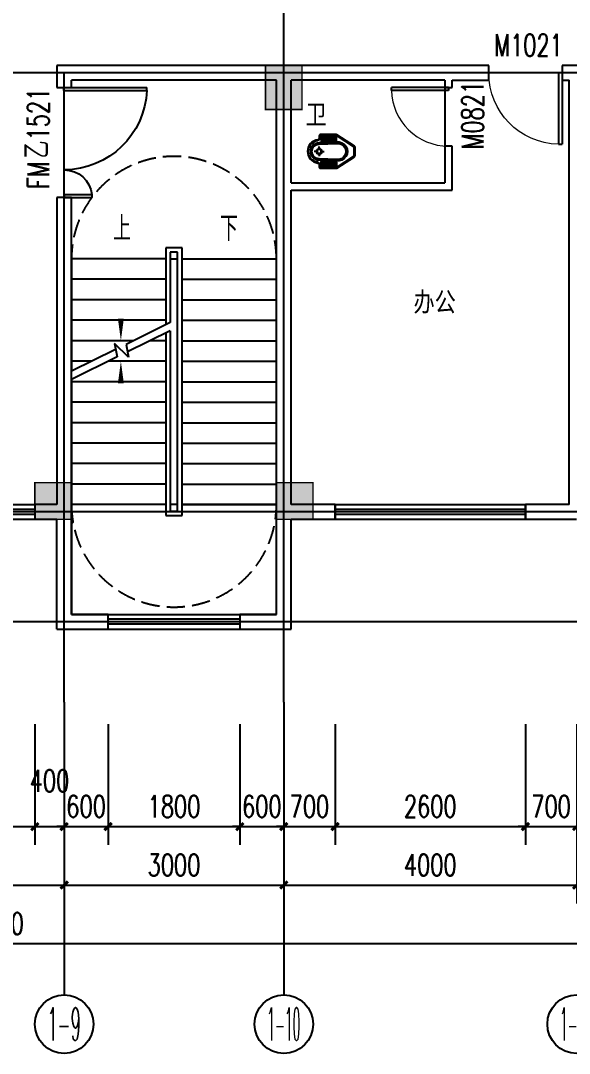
# Model space of a CAD drawing. Extents: x -6243262 to 3079315, y -2914302 to 172723.
# Drawn here: x -2290044 to -2282550, y -725802 to -711687 of the extents above; entities that cross this region are included whole.
import ezdxf
from ezdxf.enums import TextEntityAlignment as Align

# ---------------------------------------------------------------- set-up
doc = ezdxf.new("R2010")
doc.units = 0
doc.header["$LTSCALE"] = 1000
doc.linetypes.add('DASH', pattern=[0.35, 0.25, -0.1])
for name, color, linetype in [('0-柱网', 2, 'Continuous'), ('AXIS', 3, 'Continuous'), ('AXIS_TEXT', 7, 'Continuous'), ('DIM_SYMB', 3, 'Continuous'), ('DOOR_FIRE', 4, 'Continuous'), ('DOOR_FIRE_TEXT', 7, 'Continuous'), ('DOTE', 24, 'Continuous'), ('PUB_DIM', 3, 'Continuous'), ('PUB_TEXT', 7, 'Continuous'), ('STAIR', 2, 'Continuous'), ('WALL', 9, 'Continuous'), ('WINDOW', 4, 'Continuous'), ('WINDOW_TEXT', 7, 'Continuous'), ('洁具', 253, 'Continuous')]:
    doc.layers.add(name, color=color, linetype=linetype)
doc.styles.add('-宋体', font='', dxfattribs={"width": 0.8})
doc.styles.add('_TCH_AXIS', font='COMPLEX', dxfattribs={"bigfont": 'GBCBIG'})
doc.styles.add('_TCH_DIM', font='SIMPLEX', dxfattribs={"bigfont": 'GBCBIG'})
doc.styles.add('_TCH_DIM_T3', font='SIMPLEX', dxfattribs={"width": 0.705882, "bigfont": 'GBCBIG'})
doc.styles.add('_TCH_WINDOW', font='SIMPLEX', dxfattribs={"height": 3.5, "bigfont": 'GBCBIG'})
doc.styles.add('COMPLEX', font='COMPLEX')
doc.styles.get('-宋体').set_extended_font_data('SimSun')
doc.dimstyles.new('_TCH_ARCH&&100', dxfattribs={"dimtxt": 297.5, "dimasz": 100, "dimexe": 250, "dimexo": 300, "dimgap": 126.25, "dimtad": 1, "dimdec": 0, "dimzin": 0, "dimdsep": 46, "dimtxsty": '_TCH_DIM_T3', "dimblk": 'ARCHTICK', "dimcen": 0.09, "dimclrt": 7, "dimazin": 2, "dimtfac": 1, "dimtdec": 0, "dimtix": 1, "dimtmove": 2, "dimatfit": 3, "dimfxl": 0, "dimtolj": 1, "dimtzin": 0, "dimarcsym": 0})

# ---------------------------------------------------------------- blocks, each defined once
blk = doc.blocks.new('$plan$00002871')
at = {"layer": '洁具', "color": 0}
for p, q in [((0, -475), (0, -423)), ((-15, -490), (-67, -490)), ((0, -505), (0, -557)), ((15, -490), (67, -490))]:
    blk.add_line(p, q, dxfattribs=at)
for points in [[(159, -508, -0.88995), (-159, -508, 0.380538), (-179, -491), (-210, -491, -0.414214), (-230, -471), (-230, -258, -0.144595), (-227, -247), (-73, -9, -0.254383), (-56, 0), (56, 0, -0.254383), (73, -9), (227, -247, -0.144595), (230, -258), (230, -471, -0.414214), (210, -491), (179, -491, 0.380538)], [(120, -491), (130, -252, 1.134994), (-130, -252), (-120, -491, 0.992594)], [(105, -490), (115, -251, 1.141146), (-115, -251), (-105, -490, 0.994896)], [(100, -490), (110, -251, 1.143479), (-110, -251), (-100, -490, 0.995777)], [(-149, -264, 1), (-149, -252), (-207, -252, 1), (-207, -264)], [(-148, -287, 1), (-148, -275), (-207, -275, 1), (-207, -287)], [(-149, -263, 1), (-149, -253), (-207, -253, 1), (-207, -263)], [(-148, -286, 1), (-148, -276), (-207, -276, 1), (-207, -286)], [(148, -287, -1), (148, -275), (207, -275, -1), (207, -287)], [(148, -286, -1), (148, -276), (207, -276, -1), (207, -286)], [(149, -264, -1), (149, -252), (207, -252, -1), (207, -264)], [(149, -263, -1), (149, -253), (207, -253, -1), (207, -263)], [(-147, -307, 1), (-147, -295), (-207, -295, 1), (-207, -307)], [(-146, -330, 1), (-146, -319), (-207, -319, 1), (-207, -330)], [(-146, -352, 1), (-146, -341), (-207, -341, 1), (-207, -352)], [(-145, -376, 1), (-145, -364), (-207, -364, 1), (-207, -376)], [(-144, -399, 1), (-144, -388), (-207, -388, 1), (-207, -399)], [(-143, -423, 1), (-143, -411), (-207, -411, 1), (-207, -423)], [(-147, -306, 1), (-147, -296), (-207, -296, 1), (-207, -306)], [(-146, -329, 1), (-146, -320), (-207, -320, 1), (-207, -329)], [(-146, -351, 1), (-146, -342), (-207, -342, 1), (-207, -351)], [(-145, -375, 1), (-145, -365), (-207, -365, 1), (-207, -375)], [(-144, -398, 1), (-144, -389), (-207, -389, 1), (-207, -398)], [(-143, -422, 1), (-143, -412), (-207, -412, 1), (-207, -422)], [(143, -423, -1), (143, -411), (207, -411, -1), (207, -423)], [(144, -399, -1), (144, -388), (207, -388, -1), (207, -399)], [(143, -422, -1), (143, -412), (207, -412, -1), (207, -422)], [(145, -376, -1), (145, -364), (207, -364, -1), (207, -376)], [(144, -398, -1), (144, -389), (207, -389, -1), (207, -398)], [(146, -352, -1), (146, -341), (207, -341, -1), (207, -352)], [(145, -375, -1), (145, -365), (207, -365, -1), (207, -375)], [(146, -330, -1), (146, -319), (207, -319, -1), (207, -330)], [(146, -351, -1), (146, -342), (207, -342, -1), (207, -351)], [(147, -307, -1), (147, -295), (207, -295, -1), (207, -307)], [(146, -329, -1), (146, -320), (207, -320, -1), (207, -329)], [(147, -306, -1), (147, -296), (207, -296, -1), (207, -306)], [(-141, -444, 1), (-141, -432), (-207, -432, 1), (-207, -444)], [(-141, -464, 1), (-141, -453), (-207, -453, 1), (-207, -464)], [(-141, -443, 1), (-141, -433), (-207, -433, 1), (-207, -443)], [(-141, -463, 1), (-141, -454), (-207, -454, 1), (-207, -463)], [(141, -444, -1), (141, -432), (207, -432, -1), (207, -444)], [(141, -464, -1), (141, -453), (207, -453, -1), (207, -464)], [(141, -443, -1), (141, -433), (207, -433, -1), (207, -443)], [(141, -463, -1), (141, -454), (207, -454, -1), (207, -463)]]:
    blk.add_lwpolyline(points, format="xyb", close=True, dxfattribs=at)
blk.add_lwpolyline([(-149, -507, 0.380538), (-179, -481), (-210, -481, -0.414214), (-220, -471), (-220, -258, -0.144595), (-218, -253), (-64, -15, -0.254383), (-56, -10), (56, -10, -0.254383), (64, -15), (218, -253, -0.144595), (220, -258), (220, -471, -0.414214), (210, -481), (179, -481, 0.380538), (149, -507, 0.380538)], format="xyb", dxfattribs=at)
for radius in [40, 31.7]:
    blk.add_circle((0, -490), radius, dxfattribs=at)
blk.add_arc((0, -490), 150, 186.665, 353.335, dxfattribs=at)
blk = doc.blocks.new('1#柱网')
at = {"layer": '0-柱网'}
for points in [[(517855, 85967), (517855, 85367), (518355, 85367), (518355, 85967)], [(514705, 80267), (514705, 79767), (515205, 79767), (515205, 80267)], [(518005, 80267), (518005, 79767), (518505, 79767), (518505, 80267)]]:
    blk.add_hatch(color=0, dxfattribs=at).paths.add_polyline_path(points)
at = {"layer": '0-柱网', "color": 0, "const_width": 20}
for points in [[(517855, 85967), (517855, 85367), (518355, 85367), (518355, 85967), (517855, 85967)], [(514705, 80267), (514705, 79767), (515205, 79767), (515205, 80267), (514705, 80267)], [(518005, 80267), (518005, 79767), (518505, 79767), (518505, 80267), (518005, 80267)]]:
    blk.add_lwpolyline(points, dxfattribs=at)
blk = doc.blocks.new('_ArchTick')
at = {"color": 0, "linetype": 'ByBlock', "const_width": 0.4}
blk.add_lwpolyline([(-0.5, -0.5), (0.5, 0.5)], dxfattribs=at)
blk = doc.blocks.new('*D823')
at = {"layer": 'Defpoints', "color": 0, "transparency": 16777216}
for p in [(-2283150, -721002), (-2282450, -721002), (-2282450, -722702)]:
    blk.add_point(p, dxfattribs=at)
at = {"layer": 'PUB_DIM', "color": 0, "lineweight": -2, "transparency": 16777216}
for p, q in [((-2283150, -721302), (-2283150, -722952)), ((-2282450, -721302), (-2282450, -722952)), ((-2283150, -722702), (-2283250, -722702)), ((-2283150, -722702), (-2282450, -722702)), ((-2282450, -722702), (-2282350, -722702))]:
    blk.add_line(p, q, dxfattribs=at)
at = {"layer": 'PUB_DIM', "color": 0, "lineweight": -2, "transparency": 16777216, "xscale": 100, "yscale": 100, "zscale": 100}
blk.add_blockref('_ArchTick', (-2283150, -722702), dxfattribs=at)
at = {"layer": 'PUB_DIM', "color": 0, "lineweight": -2, "transparency": 16777216, "xscale": 100, "yscale": 100, "zscale": 100, "rotation": 180}
blk.add_blockref('_ArchTick', (-2282450, -722702), dxfattribs=at)
at = {"layer": 'PUB_DIM', "color": 7, "transparency": 16777216, "insert": (-2282800, -722427), "char_height": 297.5, "attachment_point": 5, "style": '_TCH_DIM_T3'}
blk.add_mtext('\\A1;700', dxfattribs=at)
blk = doc.blocks.new('*D824')
at = {"layer": 'Defpoints', "color": 0, "transparency": 16777216}
for p in [(-2285750, -721002), (-2283150, -721002), (-2283150, -722702)]:
    blk.add_point(p, dxfattribs=at)
at = {"layer": 'PUB_DIM', "color": 0, "lineweight": -2, "transparency": 16777216}
for p, q in [((-2285750, -721302), (-2285750, -722952)), ((-2283150, -721302), (-2283150, -722952)), ((-2285750, -722702), (-2283150, -722702))]:
    blk.add_line(p, q, dxfattribs=at)
at = {"layer": 'PUB_DIM', "color": 0, "lineweight": -2, "transparency": 16777216, "xscale": 100, "yscale": 100, "zscale": 100, "rotation": 180}
blk.add_blockref('_ArchTick', (-2285750, -722702), dxfattribs=at)
at = {"layer": 'PUB_DIM', "color": 0, "lineweight": -2, "transparency": 16777216, "xscale": 100, "yscale": 100, "zscale": 100}
blk.add_blockref('_ArchTick', (-2283150, -722702), dxfattribs=at)
at = {"layer": 'PUB_DIM', "color": 7, "transparency": 16777216, "insert": (-2284450, -722427), "char_height": 297.5, "attachment_point": 5, "style": '_TCH_DIM_T3'}
blk.add_mtext('\\A1;2600', dxfattribs=at)
blk = doc.blocks.new('*D825')
at = {"layer": 'Defpoints', "color": 0, "transparency": 16777216}
for p in [(-2286450, -721002), (-2285750, -721002), (-2285750, -722702)]:
    blk.add_point(p, dxfattribs=at)
at = {"layer": 'PUB_DIM', "color": 0, "lineweight": -2, "transparency": 16777216}
for p, q in [((-2286450, -721302), (-2286450, -722952)), ((-2285750, -721302), (-2285750, -722952)), ((-2286450, -722702), (-2286550, -722702)), ((-2286450, -722702), (-2285750, -722702)), ((-2285750, -722702), (-2285650, -722702))]:
    blk.add_line(p, q, dxfattribs=at)
at = {"layer": 'PUB_DIM', "color": 0, "lineweight": -2, "transparency": 16777216, "xscale": 100, "yscale": 100, "zscale": 100}
blk.add_blockref('_ArchTick', (-2286450, -722702), dxfattribs=at)
at = {"layer": 'PUB_DIM', "color": 0, "lineweight": -2, "transparency": 16777216, "xscale": 100, "yscale": 100, "zscale": 100, "rotation": 180}
blk.add_blockref('_ArchTick', (-2285750, -722702), dxfattribs=at)
at = {"layer": 'PUB_DIM', "color": 7, "transparency": 16777216, "insert": (-2286100, -722427), "char_height": 297.5, "attachment_point": 5, "style": '_TCH_DIM_T3'}
blk.add_mtext('\\A1;700', dxfattribs=at)
blk = doc.blocks.new('*D826')
at = {"layer": 'Defpoints', "color": 0, "transparency": 16777216}
for p in [(-2287050, -721002), (-2286450, -721002), (-2286450, -722702)]:
    blk.add_point(p, dxfattribs=at)
at = {"layer": 'PUB_DIM', "color": 0, "lineweight": -2, "transparency": 16777216}
for p, q in [((-2287050, -721302), (-2287050, -722952)), ((-2286450, -721302), (-2286450, -722952)), ((-2287050, -722702), (-2287150, -722702)), ((-2287050, -722702), (-2286450, -722702)), ((-2286450, -722702), (-2286350, -722702))]:
    blk.add_line(p, q, dxfattribs=at)
at = {"layer": 'PUB_DIM', "color": 0, "lineweight": -2, "transparency": 16777216, "xscale": 100, "yscale": 100, "zscale": 100}
blk.add_blockref('_ArchTick', (-2287050, -722702), dxfattribs=at)
at = {"layer": 'PUB_DIM', "color": 0, "lineweight": -2, "transparency": 16777216, "xscale": 100, "yscale": 100, "zscale": 100, "rotation": 180}
blk.add_blockref('_ArchTick', (-2286450, -722702), dxfattribs=at)
at = {"layer": 'PUB_DIM', "color": 7, "transparency": 16777216, "insert": (-2286750, -722427), "char_height": 297.5, "attachment_point": 5, "style": '_TCH_DIM_T3'}
blk.add_mtext('\\A1;600', dxfattribs=at)
blk = doc.blocks.new('*D827')
at = {"layer": 'Defpoints', "color": 0, "transparency": 16777216}
for p in [(-2288850, -721002), (-2287050, -721002), (-2287050, -722702)]:
    blk.add_point(p, dxfattribs=at)
at = {"layer": 'PUB_DIM', "color": 0, "lineweight": -2, "transparency": 16777216}
for p, q in [((-2288850, -721302), (-2288850, -722952)), ((-2287050, -721302), (-2287050, -722952)), ((-2288850, -722702), (-2287050, -722702))]:
    blk.add_line(p, q, dxfattribs=at)
at = {"layer": 'PUB_DIM', "color": 0, "lineweight": -2, "transparency": 16777216, "xscale": 100, "yscale": 100, "zscale": 100, "rotation": 180}
blk.add_blockref('_ArchTick', (-2288850, -722702), dxfattribs=at)
at = {"layer": 'PUB_DIM', "color": 0, "lineweight": -2, "transparency": 16777216, "xscale": 100, "yscale": 100, "zscale": 100}
blk.add_blockref('_ArchTick', (-2287050, -722702), dxfattribs=at)
at = {"layer": 'PUB_DIM', "color": 7, "transparency": 16777216, "insert": (-2287950, -722427), "char_height": 297.5, "attachment_point": 5, "style": '_TCH_DIM_T3'}
blk.add_mtext('\\A1;1800', dxfattribs=at)
blk = doc.blocks.new('*D828')
at = {"layer": 'Defpoints', "color": 0, "transparency": 16777216}
for p in [(-2289450, -721002), (-2288850, -721002), (-2288850, -722702)]:
    blk.add_point(p, dxfattribs=at)
at = {"layer": 'PUB_DIM', "color": 0, "lineweight": -2, "transparency": 16777216}
for p, q in [((-2289450, -721302), (-2289450, -722952)), ((-2288850, -721302), (-2288850, -722952)), ((-2289450, -722702), (-2289550, -722702)), ((-2289450, -722702), (-2288850, -722702)), ((-2288850, -722702), (-2288750, -722702))]:
    blk.add_line(p, q, dxfattribs=at)
at = {"layer": 'PUB_DIM', "color": 0, "lineweight": -2, "transparency": 16777216, "xscale": 100, "yscale": 100, "zscale": 100}
blk.add_blockref('_ArchTick', (-2289450, -722702), dxfattribs=at)
at = {"layer": 'PUB_DIM', "color": 0, "lineweight": -2, "transparency": 16777216, "xscale": 100, "yscale": 100, "zscale": 100, "rotation": 180}
blk.add_blockref('_ArchTick', (-2288850, -722702), dxfattribs=at)
at = {"layer": 'PUB_DIM', "color": 7, "transparency": 16777216, "insert": (-2289150, -722427), "char_height": 297.5, "attachment_point": 5, "style": '_TCH_DIM_T3'}
blk.add_mtext('\\A1;600', dxfattribs=at)
blk = doc.blocks.new('*D829')
at = {"layer": 'Defpoints', "color": 0, "transparency": 16777216}
for p in [(-2289850, -721002), (-2289450, -721002), (-2289450, -722702)]:
    blk.add_point(p, dxfattribs=at)
at = {"layer": 'PUB_DIM', "color": 0, "lineweight": -2, "transparency": 16777216}
for p, q in [((-2289850, -721302), (-2289850, -722952)), ((-2289450, -721302), (-2289450, -722952)), ((-2289850, -722702), (-2289450, -722702))]:
    blk.add_line(p, q, dxfattribs=at)
at = {"layer": 'PUB_DIM', "color": 0, "lineweight": -2, "transparency": 16777216, "xscale": 100, "yscale": 100, "zscale": 100, "rotation": 180}
blk.add_blockref('_ArchTick', (-2289850, -722702), dxfattribs=at)
at = {"layer": 'PUB_DIM', "color": 0, "lineweight": -2, "transparency": 16777216, "xscale": 100, "yscale": 100, "zscale": 100}
blk.add_blockref('_ArchTick', (-2289450, -722702), dxfattribs=at)
at = {"layer": 'PUB_DIM', "color": 7, "transparency": 16777216, "insert": (-2289650, -722077), "char_height": 297.5, "attachment_point": 5, "style": '_TCH_DIM_T3'}
blk.add_mtext('\\A1;400', dxfattribs=at)
blk = doc.blocks.new('*D830')
at = {"layer": 'Defpoints', "color": 0, "transparency": 16777216}
for p in [(-2291950, -721002), (-2289850, -721002), (-2289850, -722702)]:
    blk.add_point(p, dxfattribs=at)
at = {"layer": 'PUB_DIM', "color": 0, "lineweight": -2, "transparency": 16777216}
for p, q in [((-2291950, -721302), (-2291950, -722952)), ((-2289850, -721302), (-2289850, -722952)), ((-2291950, -722702), (-2289850, -722702))]:
    blk.add_line(p, q, dxfattribs=at)
at = {"layer": 'PUB_DIM', "color": 0, "lineweight": -2, "transparency": 16777216, "xscale": 100, "yscale": 100, "zscale": 100, "rotation": 180}
blk.add_blockref('_ArchTick', (-2291950, -722702), dxfattribs=at)
at = {"layer": 'PUB_DIM', "color": 0, "lineweight": -2, "transparency": 16777216, "xscale": 100, "yscale": 100, "zscale": 100}
blk.add_blockref('_ArchTick', (-2289850, -722702), dxfattribs=at)
at = {"layer": 'PUB_DIM', "color": 7, "transparency": 16777216, "insert": (-2290900, -722427), "char_height": 297.5, "attachment_point": 5, "style": '_TCH_DIM_T3'}
blk.add_mtext('\\A1;2100', dxfattribs=at)
blk = doc.blocks.new('*D1237')
at = {"layer": 'AXIS', "color": 0, "lineweight": -2, "transparency": 16777216}
for p, q in [((-2286450, -721302), (-2286450, -723752)), ((-2282450, -721302), (-2282450, -723752)), ((-2286450, -723502), (-2282450, -723502))]:
    blk.add_line(p, q, dxfattribs=at)
at = {"layer": 'Defpoints', "color": 0, "transparency": 16777216}
for p in [(-2286450, -721002), (-2282450, -721002), (-2282450, -723502)]:
    blk.add_point(p, dxfattribs=at)
at = {"layer": 'AXIS', "color": 0, "lineweight": -2, "transparency": 16777216, "xscale": 100, "yscale": 100, "zscale": 100, "rotation": 180}
blk.add_blockref('_ArchTick', (-2286450, -723502), dxfattribs=at)
at = {"layer": 'AXIS', "color": 0, "lineweight": -2, "transparency": 16777216, "xscale": 100, "yscale": 100, "zscale": 100}
blk.add_blockref('_ArchTick', (-2282450, -723502), dxfattribs=at)
at = {"layer": 'AXIS', "color": 7, "transparency": 16777216, "insert": (-2284450, -723227), "char_height": 297.5, "attachment_point": 5, "style": '_TCH_DIM_T3'}
blk.add_mtext('\\A1;4000', dxfattribs=at)
blk = doc.blocks.new('*D1238')
at = {"layer": 'AXIS', "color": 0, "lineweight": -2, "transparency": 16777216}
for p, q in [((-2289450, -721302), (-2289450, -723752)), ((-2286450, -721302), (-2286450, -723752)), ((-2289450, -723502), (-2286450, -723502))]:
    blk.add_line(p, q, dxfattribs=at)
at = {"layer": 'Defpoints', "color": 0, "transparency": 16777216}
for p in [(-2289450, -721002), (-2286450, -721002), (-2286450, -723502)]:
    blk.add_point(p, dxfattribs=at)
at = {"layer": 'AXIS', "color": 0, "lineweight": -2, "transparency": 16777216, "xscale": 100, "yscale": 100, "zscale": 100, "rotation": 180}
blk.add_blockref('_ArchTick', (-2289450, -723502), dxfattribs=at)
at = {"layer": 'AXIS', "color": 0, "lineweight": -2, "transparency": 16777216, "xscale": 100, "yscale": 100, "zscale": 100}
blk.add_blockref('_ArchTick', (-2286450, -723502), dxfattribs=at)
at = {"layer": 'AXIS', "color": 7, "transparency": 16777216, "insert": (-2287950, -723227), "char_height": 297.5, "attachment_point": 5, "style": '_TCH_DIM_T3'}
blk.add_mtext('\\A1;3000', dxfattribs=at)
blk = doc.blocks.new('*D1239')
at = {"layer": 'AXIS', "color": 0, "lineweight": -2, "transparency": 16777216}
for p, q in [((-2292050, -721302), (-2292050, -723752)), ((-2289450, -721302), (-2289450, -723752)), ((-2292050, -723502), (-2289450, -723502))]:
    blk.add_line(p, q, dxfattribs=at)
at = {"layer": 'Defpoints', "color": 0, "transparency": 16777216}
for p in [(-2292050, -721002), (-2289450, -721002), (-2289450, -723502)]:
    blk.add_point(p, dxfattribs=at)
at = {"layer": 'AXIS', "color": 0, "lineweight": -2, "transparency": 16777216, "xscale": 100, "yscale": 100, "zscale": 100, "rotation": 180}
blk.add_blockref('_ArchTick', (-2292050, -723502), dxfattribs=at)
at = {"layer": 'AXIS', "color": 0, "lineweight": -2, "transparency": 16777216, "xscale": 100, "yscale": 100, "zscale": 100}
blk.add_blockref('_ArchTick', (-2289450, -723502), dxfattribs=at)
at = {"layer": 'AXIS', "color": 7, "transparency": 16777216, "insert": (-2290750, -723227), "char_height": 297.5, "attachment_point": 5, "style": '_TCH_DIM_T3'}
blk.add_mtext('\\A1;2600', dxfattribs=at)
blk = doc.blocks.new('*D1245')
at = {"layer": 'AXIS', "color": 0, "lineweight": -2, "transparency": 16777216}
for p, q in [((-2310450, -721302), (-2310450, -724552)), ((-2270450, -721302), (-2270450, -724552)), ((-2310450, -724302), (-2270450, -724302))]:
    blk.add_line(p, q, dxfattribs=at)
at = {"layer": 'Defpoints', "color": 0, "transparency": 16777216}
for p in [(-2310450, -721002), (-2270450, -721002), (-2270450, -724302)]:
    blk.add_point(p, dxfattribs=at)
at = {"layer": 'AXIS', "color": 0, "lineweight": -2, "transparency": 16777216, "xscale": 100, "yscale": 100, "zscale": 100, "rotation": 180}
blk.add_blockref('_ArchTick', (-2310450, -724302), dxfattribs=at)
at = {"layer": 'AXIS', "color": 0, "lineweight": -2, "transparency": 16777216, "xscale": 100, "yscale": 100, "zscale": 100}
blk.add_blockref('_ArchTick', (-2270450, -724302), dxfattribs=at)
at = {"layer": 'AXIS', "color": 7, "transparency": 16777216, "insert": (-2290450, -724027), "char_height": 297.5, "attachment_point": 5, "style": '_TCH_DIM_T3'}
blk.add_mtext('\\A1;40000', dxfattribs=at)
blk = doc.blocks.new('$WINLIB2D$00000001')
at = {"color": 0}
for points in [[(-0.5, 0.5), (-0.5, -0.5)], [(-0.5, 0.5), (0.5, 0.5)], [(0.5, -0.5), (0.5, 0.5)], [(0.5, 0.1667), (-0.5, 0.1667)], [(0.5, -0.1667), (-0.5, -0.1667)], [(-0.5, -0.5), (0.5, -0.5)]]:
    blk.add_lwpolyline(points, dxfattribs=at)
blk = doc.blocks.new('$DorLib2D$00000001')
at = {"color": 0}
for p, q in [((0.45, 0.975), (0.5, 0.975)), ((0.45, 0), (0.45, 0.975)), ((0.5, 0), (0.5, 0.975)), ((0.5, 0), (0.45, 0))]:
    blk.add_line(p, q, dxfattribs=at)
at = {"color": 0, "lineweight": 13}
blk.add_arc((0.475, 0), 0.975, 91.4693, 180, dxfattribs=at)
blk = doc.blocks.new('$DorLib2D$00000225')
at = {"color": 0}
for p, q in [((0.475, -0.0014), (0.475, 0.7521)), ((0.475, 0.7521), (0.5, 0.7521)), ((0.5, -0.0014), (0.5, 0.7521)), ((-0.5, 0), (-0.5, 0.252)), ((-0.475, 0.252), (-0.5, 0.252)), ((-0.475, 0), (-0.475, 0.252)), ((-0.475, 0), (-0.5, 0)), ((0.475, -0.0014), (0.5, -0.0014))]:
    blk.add_line(p, q, dxfattribs=at)
for centre, radius, start, end in [((0.5046, -0.0019), 0.7546, 92.24927, 179.72377), ((-0.5008, 0.0026), 0.2508, 359.78987, 84.09744)]:
    blk.add_arc(centre, radius, start, end, dxfattribs=at)
blk = doc.blocks.new('_AXISO')
at = {"color": 0}
blk.add_circle((0, 0), 0.5, dxfattribs=at)
at = {"layer": 'AXIS_TEXT', "color": 0, "style": 'COMPLEX', "width": 1.041667}
blk.add_attdef('A', text='', height=0.56, dxfattribs=at).set_placement((-0.25, -0.28), (0.25, -0.28), align=Align.FIT)

msp = doc.modelspace()

# ---------------------------------------------------------------- linework, layer by layer
at = {"color": 8, "linetype": 'DASH'}
for centre, start, end in [((-2287950.4, -714941.6), 359.99993, 180.00007), ((-2287950.4, -718301.6), 179.99993, 0.00007)]:
    msp.add_arc(centre, 1400, start, end, dxfattribs=at)
at = {"layer": 'AXIS'}
for p, q in [((-2289450.4, -721001.6), (-2289450.4, -725001.6)), ((-2286450.4, -721001.6), (-2286450.4, -725001.6))]:
    msp.add_line(p, q, dxfattribs=at)
at = {"layer": 'DIM_SYMB'}
for points in [[(-2288675.4, -714801.6, 0, 0, 0), (-2288675.4, -716061.6, 0, 80, 0), (-2288675.4, -715761.6, 0, 0, 0)], [(-2287225.4, -714801.6, 0, 0, 0), (-2287225.4, -719051.6, 0, 0, 0), (-2288675.4, -719051.6, 0, 0, 0), (-2288675.4, -716341.6, 0, 80, 0), (-2288675.4, -716641.6, 0, 0, 0)]]:
    msp.add_lwpolyline(points, format="xyseb", dxfattribs=at)
at = {"layer": 'DOTE'}
for p, q in [((-2286450.4, -721001.6), (-2286450.4, -703301.6)), ((-2269350.4, -712401.6), (-2311550.4, -712401.6)), ((-2289450.4, -721001.6), (-2289450.4, -712401.6)), ((-2269350.4, -718401.6), (-2311550.4, -718401.6)), ((-2269350.4, -719901.6), (-2311550.4, -719901.6))]:
    msp.add_line(p, q, dxfattribs=at)
at = {"layer": 'STAIR'}
for p, q in [((-2287840.4, -714791.6), (-2288060.4, -714791.6)), ((-2288060.4, -714791.6), (-2288060.4, -715843.3)), ((-2287900.4, -714851.6), (-2288000.4, -714851.6)), ((-2288000.4, -714851.6), (-2288000.4, -715813.8)), ((-2287900.4, -718391.6), (-2287900.4, -714851.6)), ((-2287840.4, -718451.6), (-2287840.4, -714791.6)), ((-2289350.4, -714941.6), (-2289350.4, -716477.9)), ((-2288060.4, -714941.6), (-2289350.4, -714941.6)), ((-2288000.4, -714941.6), (-2288000.4, -715813.8)), ((-2288000.4, -714941.6), (-2287900.4, -714941.6)), ((-2287900.4, -718301.6), (-2287900.4, -714941.6)), ((-2287840.4, -714941.6), (-2286550.4, -714941.6)), ((-2286550.4, -718301.6), (-2286550.4, -714941.6)), ((-2288060.4, -715221.6), (-2289350.4, -715221.6)), ((-2287840.4, -715221.6), (-2286550.4, -715221.6)), ((-2288060.4, -715501.6), (-2289350.4, -715501.6)), ((-2287840.4, -715501.6), (-2286550.4, -715501.6)), ((-2288060.4, -715781.6), (-2289350.4, -715781.6)), ((-2288000.4, -715813.8), (-2288604.8, -716111.1)), ((-2287840.4, -715781.6), (-2286550.4, -715781.6)), ((-2288000.4, -715925.2), (-2288584.7, -716212.7)), ((-2288060.4, -715954.7), (-2288060.4, -718451.6)), ((-2288000.4, -715925.2), (-2288000.4, -718301.6)), ((-2288000.4, -715925.2), (-2288000.4, -718391.6)), ((-2288504.1, -716061.6), (-2289350.4, -716061.6)), ((-2288748.1, -716181.6), (-2289350.4, -716477.9)), ((-2288570.2, -716286.2), (-2288764.3, -716100)), ((-2288764.3, -716100), (-2288728, -716283.2)), ((-2288604.8, -716111.1), (-2288570.2, -716286.2)), ((-2288060.4, -716061.6), (-2288277.5, -716061.6)), ((-2287840.4, -716061.6), (-2286550.4, -716061.6)), ((-2288728, -716283.2), (-2289350.4, -716589.4)), ((-2289073.2, -716341.6), (-2289350.4, -716341.6)), ((-2288060.4, -716341.6), (-2288846.7, -716341.6)), ((-2287840.4, -716341.6), (-2286550.4, -716341.6)), ((-2289350.4, -716589.4), (-2289350.4, -718301.6)), ((-2288060.4, -716621.6), (-2289350.4, -716621.6)), ((-2287840.4, -716621.6), (-2286550.4, -716621.6)), ((-2288060.4, -716901.6), (-2289350.4, -716901.6)), ((-2287840.4, -716901.6), (-2286550.4, -716901.6)), ((-2288060.4, -717181.6), (-2289350.4, -717181.6)), ((-2287840.4, -717181.6), (-2286550.4, -717181.6)), ((-2288060.4, -717461.6), (-2289350.4, -717461.6)), ((-2287840.4, -717461.6), (-2286550.4, -717461.6)), ((-2288060.4, -717741.6), (-2289350.4, -717741.6)), ((-2287840.4, -717741.6), (-2286550.4, -717741.6)), ((-2288060.4, -718021.6), (-2289350.4, -718021.6)), ((-2287840.4, -718021.6), (-2286550.4, -718021.6)), ((-2288060.4, -718301.6), (-2289350.4, -718301.6)), ((-2289350.4, -718301.6), (-2289350.4, -719801.6)), ((-2288060.4, -718301.6), (-2289350.4, -718301.6)), ((-2287900.4, -718301.6), (-2288000.4, -718301.6)), ((-2287840.4, -718301.6), (-2286550.4, -718301.6)), ((-2286550.4, -718301.6), (-2287840.4, -718301.6)), ((-2286550.4, -719801.6), (-2286550.4, -718301.6)), ((-2288060.4, -718451.6), (-2287840.4, -718451.6)), ((-2288000.4, -718391.6), (-2287900.4, -718391.6)), ((-2289350.4, -719801.6), (-2286550.4, -719801.6))]:
    msp.add_line(p, q, dxfattribs=at)
at = {"layer": 'WALL'}
for p, q in [((-2286450.4, -712301.6), (-2289550.4, -712301.6)), ((-2289550.4, -712301.6), (-2289550.4, -712601.6)), ((-2284250.4, -712301.6), (-2286450.4, -712301.6)), ((-2283650.4, -712301.6), (-2284250.4, -712301.6)), ((-2283650.4, -712501.6), (-2283650.4, -712301.6)), ((-2282350.4, -712301.6), (-2282650.4, -712301.6)), ((-2282650.4, -712301.6), (-2282650.4, -712501.6)), ((-2286550.4, -712501.6), (-2289350.4, -712501.6)), ((-2289350.4, -712601.6), (-2289350.4, -712501.6)), ((-2286550.4, -713901.6), (-2286550.4, -712501.6)), ((-2286350.4, -713901.6), (-2286350.4, -712501.6)), ((-2284250.4, -712501.6), (-2286350.4, -712501.6)), ((-2284250.4, -712501.6), (-2284250.4, -712601.6)), ((-2284150.4, -712501.6), (-2283650.4, -712501.6)), ((-2284150.4, -712601.6), (-2284150.4, -712501.6)), ((-2282650.4, -712501.6), (-2282550.4, -712501.6)), ((-2282550.4, -718301.6), (-2282550.4, -712501.6)), ((-2289550.4, -712601.6), (-2289350.4, -712601.6)), ((-2284250.4, -712601.6), (-2284150.4, -712601.6)), ((-2284150.4, -713401.6), (-2284250.4, -713401.6)), ((-2284250.4, -713401.6), (-2284250.4, -713901.6)), ((-2284150.4, -714001.6), (-2284150.4, -713401.6)), ((-2286550.4, -718401.6), (-2286550.4, -713901.6)), ((-2286350.4, -713901.6), (-2284250.4, -713901.6)), ((-2286350.4, -714001.6), (-2284150.4, -714001.6)), ((-2286350.4, -718301.6), (-2286350.4, -714001.6)), ((-2289350.4, -714101.6), (-2289550.4, -714101.6)), ((-2289550.4, -714101.6), (-2289550.4, -718301.6)), ((-2289350.4, -718401.6), (-2289350.4, -714101.6)), ((-2289550.4, -718301.6), (-2289850.4, -718301.6)), ((-2289850.4, -718301.6), (-2289850.4, -718501.6)), ((-2285750.4, -718301.6), (-2286350.4, -718301.6)), ((-2285750.4, -718501.6), (-2285750.4, -718301.6)), ((-2282550.4, -718301.6), (-2283150.4, -718301.6)), ((-2283150.4, -718301.6), (-2283150.4, -718501.6)), ((-2289350.4, -719801.6), (-2289350.4, -718401.6)), ((-2286550.4, -719801.6), (-2286550.4, -718401.6)), ((-2289850.4, -718501.6), (-2289550.4, -718501.6)), ((-2289550.4, -720001.6), (-2289550.4, -718501.6)), ((-2286350.4, -718501.6), (-2285750.4, -718501.6)), ((-2286350.4, -720001.6), (-2286350.4, -718501.6)), ((-2283150.4, -718501.6), (-2282450.4, -718501.6)), ((-2288850.4, -719801.6), (-2289350.4, -719801.6)), ((-2288850.4, -720001.6), (-2288850.4, -719801.6)), ((-2286550.4, -719801.6), (-2287050.4, -719801.6)), ((-2287050.4, -719801.6), (-2287050.4, -720001.6)), ((-2289550.4, -720001.6), (-2288850.4, -720001.6)), ((-2287050.4, -720001.6), (-2286350.4, -720001.6))]:
    msp.add_line(p, q, dxfattribs=at)
at = {"layer": 'WINDOW'}
msp.add_line((-2284250.4, -712601.6), (-2284250.4, -713401.6), dxfattribs=at)

# ---------------------------------------------------------------- block references
at = {"color": 8, "xscale": -1, "rotation": 269.9999999999715}
msp.add_blockref('$plan$00002871', (-2285477.4, -713473.8), dxfattribs=at)
at = {"layer": '0-柱网'}
msp.add_blockref('1#柱网', (-2804555.4, -798268.8), dxfattribs=at)
at = {"layer": 'AXIS'}
ref = msp.add_blockref('_AXISO', (-2289450.4, -725401.6), dxfattribs=dict(at, xscale=800, yscale=800, zscale=800))
ref.add_attrib('A', '1-9', dxfattribs={"layer": 'AXIS_TEXT', "height": 452.55, "style": '_TCH_AXIS', "width": 0.381818}).set_placement((-2289676.7, -725627.8), (-2289224.1, -725627.8), align=Align.FIT)
ref = msp.add_blockref('_AXISO', (-2286450.4, -725401.6), dxfattribs=dict(at, xscale=800, yscale=800, zscale=800))
ref.add_attrib('A', '1-10', dxfattribs={"layer": 'AXIS_TEXT', "height": 452.55, "style": '_TCH_AXIS', "width": 0.3}).set_placement((-2286676.7, -725627.8), (-2286224.1, -725627.8), align=Align.FIT)
ref = msp.add_blockref('_AXISO', (-2282450.4, -725401.6), dxfattribs=dict(at, xscale=800, yscale=800, zscale=800))
ref.add_attrib('A', '1-11', dxfattribs={"layer": 'AXIS_TEXT', "height": 452.55, "style": '_TCH_AXIS', "width": 0.323077}).set_placement((-2282676.7, -725627.8), (-2282224.1, -725627.8), align=Align.FIT)
at = {"layer": 'DOOR_FIRE', "xscale": 1500, "yscale": -1500, "zscale": 200, "rotation": 90}
msp.add_blockref('$DorLib2D$00000225', (-2289450.4, -713351.6), dxfattribs=at)
at = {"layer": 'WINDOW'}
ref = msp.add_blockref('$DorLib2D$00000001', (-2283150.4, -712401.6), dxfattribs=dict(at, xscale=-1000, yscale=1000, zscale=-1000, rotation=180))
ref.add_attrib('A', 'M1021', (-2283575.4, -712170.4), dxfattribs={"layer": 'WINDOW_TEXT', "height": 297.5, "style": '_TCH_WINDOW', "width": 0.705882})
ref = msp.add_blockref('$DorLib2D$00000001', (-2284200.4, -713001.6), dxfattribs=dict(at, xscale=-800, yscale=-800, zscale=-800, rotation=270))
ref.add_attrib('A', 'M0821', (-2283721.7, -713446.6), dxfattribs={"layer": 'WINDOW_TEXT', "height": 297.5, "rotation": 90, "style": '_TCH_WINDOW', "width": 0.705882})
at = {"layer": 'WINDOW', "rotation": 180}
for p, xscale, yscale, zscale in [((-2290900.4, -718401.6), -2099.999999996326, 200, -2099.999999996326), ((-2284450.4, -718401.6), -2600, -200, -2600), ((-2287950.4, -719901.6), -1800, 200, -1800)]:
    msp.add_blockref('$WINLIB2D$00000001', p, dxfattribs=dict(at, xscale=xscale, yscale=yscale, zscale=zscale))

# ---------------------------------------------------------------- texts
at = {"layer": 'DIM_SYMB', "color": 7, "style": '_TCH_DIM'}
for s, p in [('上', (-2288779.6, -714696.6)), ('下', (-2287320.3, -714696.6))]:
    msp.add_text(s, height=337.6, dxfattribs=at).set_placement(p)
at = {"layer": 'DOOR_FIRE_TEXT', "style": '_TCH_WINDOW', "width": 0.705882}
for s, p in [('1521', (-2289655.3, -713323.7)), ('FM', (-2289655.3, -713989.4))]:
    msp.add_text(s, height=297.5, rotation=90, dxfattribs=at).set_placement(p)
at = {"layer": 'DOOR_FIRE_TEXT', "style": '_TCH_WINDOW'}
msp.add_text('乙', height=337.6, rotation=90, dxfattribs=at).set_placement((-2289655.3, -713569.4))
at = {"layer": 'PUB_TEXT', "style": '-宋体', "width": 0.8}
for s, height, p in [('卫', 264.3, (-2286152.9, -713099.8)), ('办公', 264.35, (-2284678.2, -715662.9))]:
    msp.add_text(s, height=height, dxfattribs=at).set_placement(p)

# ---------------------------------------------------------------- dimensions: what is measured, and where the dimension line sits
at = {"layer": 'AXIS'}
for p1, p2, distance, picture, middle in [((-2310450.4, -721001.6), (-2270450.4, -721001.6), -3300, '*D1245', (-2290450.4, -724026.6)), ((-2292050.4, -721001.6), (-2289450.4, -721001.6), -2500, '*D1239', (-2290750.4, -723226.6)), ((-2289450.4, -721001.6), (-2286450.4, -721001.6), -2500, '*D1238', (-2287950.4, -723226.6)), ((-2286450.4, -721001.6), (-2282450.4, -721001.6), -2500, '*D1237', (-2284450.4, -723226.6))]:
    dim = msp.add_aligned_dim(p1=p1, p2=p2, distance=distance, dimstyle='_TCH_ARCH&&100', dxfattribs=at)
    dim.commit()
    dim.dimension.update_dxf_attribs({"geometry": picture, "text_midpoint": middle})
at = {"layer": 'PUB_DIM'}
for p1, p2, picture, middle in [((-2291950.4, -721001.6), (-2289850.4, -721001.6), '*D830', (-2290900.4, -722426.6)), ((-2289450.4, -721001.6), (-2288850.4, -721001.6), '*D828', (-2289150.4, -722426.6)), ((-2288850.4, -721001.6), (-2287050.4, -721001.6), '*D827', (-2287950.4, -722426.6)), ((-2287050.4, -721001.6), (-2286450.4, -721001.6), '*D826', (-2286750.4, -722426.6)), ((-2286450.4, -721001.6), (-2285750.4, -721001.6), '*D825', (-2286100.4, -722426.6)), ((-2285750.4, -721001.6), (-2283150.4, -721001.6), '*D824', (-2284450.4, -722426.6)), ((-2283150.4, -721001.6), (-2282450.4, -721001.6), '*D823', (-2282800.4, -722426.6))]:
    dim = msp.add_aligned_dim(p1=p1, p2=p2, distance=-1700, dimstyle='_TCH_ARCH&&100', dxfattribs=at)
    dim.commit()
    dim.dimension.update_dxf_attribs({"geometry": picture, "text_midpoint": middle})
dim = msp.add_linear_dim(base=(-2289450.4, -722701.6), p1=(-2289850.4, -721001.6), p2=(-2289450.4, -721001.6), angle=0, dimstyle='_TCH_ARCH&&100', dxfattribs=at)
dim.commit()
dim.dimension.update_dxf_attribs({"geometry": '*D829', "text_midpoint": (-2289650.4, -722076.6), "dimtype": 129})

doc.saveas('drawing.dxf')
